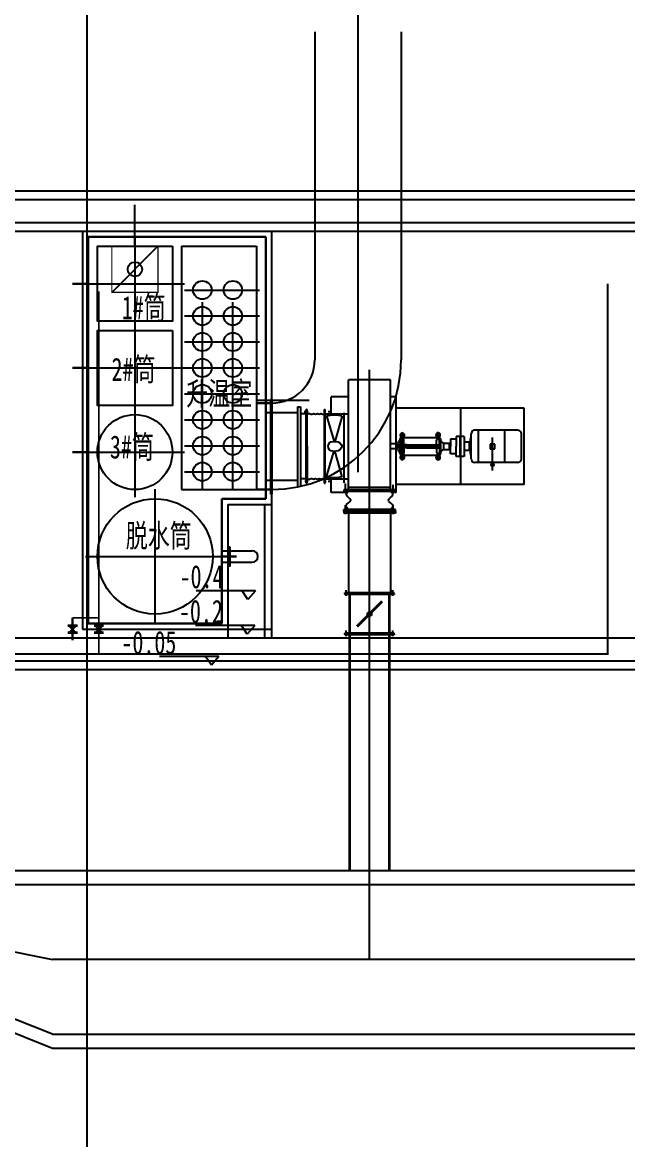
# Model space of a CAD drawing. Extents: x -170 to 1091, y -90 to 504.
# Drawn here: x 198.88 to 209.38, y 46.4 to 65.77 of the extents above; entities that cross this region are included whole.
import ezdxf

# ---------------------------------------------------------------- set-up
doc = ezdxf.new("R2010")
doc.units = 0
doc.header["$LTSCALE"] = 1000
for name, pattern in [('CENTER', [50.8, 31.75, -6.35, 6.35, -6.35]), ('CENTER2', [28.575, 19.05, -3.175, 3.175, -3.175]), ('PF_CENTER', [400, 250, -50, 50, -50])]:
    doc.linetypes.add(name, pattern=pattern)
doc.layers.get('0').update_dxf_attribs({"linetype": 'CONTINUOUS'})
for name, color, linetype in [('01', 7, 'CONTINUOUS'), ('03', 3, 'CENTER'), ('05', 4, 'PF_CENTER'), ('1A', 7, 'CONTINUOUS'), ('PR', 4, 'CONTINUOUS'), ('建筑各种基础线', 6, 'CONTINUOUS'), ('方格网', 6, 'CONTINUOUS'), ('热媒站中心线', 3, 'CENTER'), ('设备', 4, 'CONTINUOUS')]:
    doc.layers.add(name, color=color, linetype=linetype)
doc.layers.add('EQPT', color=7, linetype='CONTINUOUS', lineweight=40)
doc.styles.get("Standard").update_dxf_attribs({"font": '', "width": 0.75})
doc.styles.get('STANDARD').set_extended_font_data('SimSun')

# ---------------------------------------------------------------- blocks, each defined once
blk = doc.blocks.new('A$C3CAE5930')
at = {"layer": '1A'}
for p, q in [((0, 865, 0), (99, 518, 0)), ((218, 865, 0), (119, 518, 0)), ((87, 507, 0), (130, 507, 0)), ((99, 518, 0), (119, 518, 0)), ((0, 14, 0), (99, 360, 0)), ((87, 372, 0), (130, 372, 0)), ((99, 360, 0), (119, 360, 0)), ((218, 14, 0), (119, 360, 0))]:
    blk.add_line(p, q, dxfattribs=at)
for centre, radius, start, end in [((109, 439, 0), 439, 75.6223, 104.3777), ((87, 439, 0), 67.5, 90, 180), ((130, 417, 0), 90, 14.4775, 90), ((87, 439, 0), 67.5, 180, 270), ((130, 462, 0), 90, 270, 345.5225), ((109, 439, 0), 439, 255.6223, 284.3777)]:
    blk.add_arc(centre, radius, start, end, dxfattribs=at)
blk = doc.blocks.new('A$C214432DA')
at = {"layer": '1A', "xscale": 2.100000000000363, "yscale": 2.100000000000363, "zscale": 2.100000000000363}
blk.add_blockref('A$C3CAE5930', (0, 0, 0), dxfattribs=at)

msp = doc.modelspace()

# ---------------------------------------------------------------- linework, layer by layer
at = {"color": 1, "lineweight": 30}
for p, q in [((200.01999, 62.05093, 0), (200.01999, 55.35093, 0)), ((200.01999, 62.05093, 0), (203.09999, 62.05093, 0)), ((203.09999, 62.05093, 0), (203.09999, 57.51093, 0)), ((202.33999, 57.51093, 0), (202.33999, 55.35093, 0)), ((202.33999, 57.51093, 0), (203.09999, 57.51093, 0)), ((200.01999, 55.35093, 0), (202.33999, 55.35093, 0))]:
    msp.add_line(p, q, dxfattribs=at)
at = {"color": 3, "lineweight": -2}
for p, q in [((201.22999, 61.89093, 0), (200.42999, 61.09093, 0)), ((202.33999, 56.61093, 0), (202.86359, 56.61093, 0)), ((202.33999, 56.41093, 0), (202.86359, 56.41093, 0)), ((199.83342, 55.31524, 0), (199.66741, 55.31524, 0)), ((199.83342, 55.30417, 0), (199.66741, 55.30417, 0)), ((199.80783, 55.30417, 0), (199.69038, 55.19218, 0)), ((199.69109, 55.30417, 0), (199.80618, 55.19218, 0)), ((199.83342, 55.19218, 0), (199.66741, 55.19218, 0)), ((199.83342, 55.18112, 0), (199.66741, 55.18112, 0))]:
    msp.add_line(p, q, dxfattribs=at)
at = {"color": 3, "lineweight": 30}
for p, q in [((199.74946, 61.24093, 0), (200.00249, 61.24093, 0)), ((199.74946, 59.78093, 0), (200.00249, 59.78093, 0)), ((199.74946, 58.32093, 0), (200.00249, 58.32093, 0)), ((202.59303, 56.51093, 0), (202.33999, 56.51093, 0)), ((202.59303, 56.51093, 0), (202.33999, 56.51093, 0)), ((199.74946, 55.05948, 0), (199.74946, 55.44791, 0))]:
    msp.add_line(p, q, dxfattribs=at)
at = {"color": 2, "lineweight": 30}
for p, q in [((203.2, 59.17093, 0), (202.93999, 59.17093, 0)), ((203.2, 57.67093, 0), (202.93999, 57.67093, 0))]:
    msp.add_line(p, q, dxfattribs=at)
at = {"color": 6, "lineweight": -2}
for p, q in [((203.07999, 57.41093, 0), (203.07999, 55.10093, 0)), ((203.19999, 57.41093, 0), (203.19999, 55.10093, 0))]:
    msp.add_line(p, q, dxfattribs=at)
at = {"color": 0, "lineweight": -3}
for p, q in [((202.9208, 55.91387, 0), (201.89029, 55.91387, 0)), ((202.7903, 55.76546, 0), (202.6913, 55.91387, 0)), ((202.9208, 55.91387, 0), (202.7903, 55.76546, 0)), ((202.90984, 55.3126, 0), (201.87932, 55.3126, 0)), ((202.77933, 55.1642, 0), (202.68033, 55.3126, 0)), ((202.90984, 55.3126, 0), (202.77933, 55.1642, 0)), ((202.28695, 54.77296, 0), (201.25643, 54.77296, 0)), ((202.15644, 54.62456, 0), (202.05744, 54.77296, 0)), ((202.28695, 54.77296, 0), (202.15644, 54.62456, 0))]:
    msp.add_line(p, q, dxfattribs=at)
at = {"color": 2, "lineweight": -2}
for p, q in [((200.28717, 55.31524, 0), (200.12115, 55.31524, 0)), ((200.28717, 55.30417, 0), (200.12115, 55.30417, 0)), ((200.26157, 55.30417, 0), (200.14412, 55.19218, 0)), ((200.14484, 55.30417, 0), (200.25992, 55.19218, 0)), ((200.28717, 55.19218, 0), (200.12115, 55.19218, 0)), ((200.28717, 55.18112, 0), (200.12115, 55.18112, 0))]:
    msp.add_line(p, q, dxfattribs=at)
at = {"color": 6, "lineweight": -2, "const_width": 0.02, "elevation": 0}
msp.add_lwpolyline([(201.22999, 61.89093), (200.42999, 61.89093), (200.42999, 61.09093), (201.22999, 61.09093), (201.22999, 61.89093)], dxfattribs=at)
at = {"color": 2, "lineweight": -2, "const_width": 0.03, "elevation": 0}
for points in [[(171.87586, 43.72116), (171.87586, 54.81862), (209.03098, 54.81862), (209.03098, 61.24093)], [(200.20261, 54.81862), (200.20261, 61.11056)]]:
    msp.add_lwpolyline(points, dxfattribs=at)
at = {"color": 0, "elevation": 0}
msp.add_lwpolyline([(203.18049, 59.23488), (203.18049, 57.6024), (203.1931, 57.6024), (203.1931, 59.23488)], close=True, dxfattribs=at)
at = {"color": 2, "lineweight": 30, "elevation": 0}
msp.add_lwpolyline([(203.1931, 59.23488), (203.1931, 57.6024), (203.20571, 57.6024), (203.20571, 59.23488)], close=True, dxfattribs=at)
at = {"color": 3, "lineweight": -2, "elevation": 0}
for points in [[(202.47212, 56.66976), (202.46278, 56.66976), (202.46278, 56.34906), (202.47212, 56.34906)], [(202.48147, 56.66976), (202.47212, 56.66976), (202.47212, 56.34906), (202.48147, 56.34906)]]:
    msp.add_lwpolyline(points, close=True, dxfattribs=at)
at = {"color": 3, "lineweight": -2, "const_width": 0.03, "elevation": 0}
for points in [[(199.74946, 55.44791), (200.20261, 55.44791)], [(199.74946, 55.44791), (199.74946, 55.05948)]]:
    msp.add_lwpolyline(points, dxfattribs=at)
at = {"color": 3, "lineweight": -2}
msp.add_circle((200.82999, 61.49093, 0), 0.125, dxfattribs=at)
msp.add_arc((202.86359, 56.51093, 0), 0.1, 270, 90, dxfattribs=at)
at = {"layer": '01'}
for p, q in [((204.45241, 57.66847, 0), (204.45241, 57.63811, 0)), ((205.34758, 57.66793, 0), (204.45241, 57.66847, 0)), ((205.34758, 57.63757, 0), (204.45241, 57.63811, 0)), ((205.34758, 57.66793, 0), (205.34758, 57.63757, 0)), ((204.45241, 57.29347, 0), (204.45241, 57.32383, 0)), ((205.34758, 57.32329, 0), (204.45241, 57.32383, 0)), ((204.45241, 57.29347, 0), (204.45241, 57.26311, 0)), ((205.34758, 57.29293, 0), (204.45241, 57.29347, 0)), ((205.34758, 57.26257, 0), (204.45241, 57.26311, 0)), ((204.53437, 57.26311, 0), (204.53437, 55.87863, 0)), ((205.26562, 57.26257, 0), (205.26562, 55.87863, 0)), ((205.34758, 57.29293, 0), (205.34758, 57.32329, 0)), ((205.34758, 57.29293, 0), (205.34758, 57.26257, 0)), ((204.47229, 55.86504, 0), (204.47229, 55.87863, 0)), ((204.47229, 55.86504, 0), (204.47229, 55.87863, 0)), ((205.2797, 55.87863, 0), (204.47229, 55.87863, 0)), ((205.3277, 55.87863, 0), (204.47229, 55.87863, 0)), ((204.47229, 55.86504, 0), (204.47229, 55.85145, 0)), ((204.47229, 55.86504, 0), (204.47229, 55.85145, 0)), ((205.2797, 55.86504, 0), (204.47229, 55.86504, 0)), ((205.3277, 55.86504, 0), (204.47229, 55.86504, 0)), ((205.2797, 55.85145, 0), (204.47229, 55.85145, 0)), ((205.3277, 55.85145, 0), (204.47229, 55.85145, 0)), ((205.3277, 55.86504, 0), (205.3277, 55.87863, 0)), ((205.3277, 55.86504, 0), (205.3277, 55.87863, 0)), ((205.3277, 55.86504, 0), (205.3277, 55.85145, 0)), ((205.3277, 55.86504, 0), (205.3277, 55.85145, 0)), ((204.49684, 55.12592, 0), (204.49684, 55.22444, 0)), ((205.30315, 55.12592, 0), (205.30315, 55.22444, 0)), ((204.47229, 55.16504, 0), (204.47229, 55.17863, 0)), ((204.47229, 55.16504, 0), (204.47229, 55.17863, 0)), ((205.2797, 55.17863, 0), (204.47229, 55.17863, 0)), ((205.3277, 55.17863, 0), (204.47229, 55.17863, 0)), ((204.47229, 55.16504, 0), (204.47229, 55.15145, 0)), ((204.47229, 55.16504, 0), (204.47229, 55.15145, 0)), ((205.2797, 55.16504, 0), (204.47229, 55.16504, 0)), ((205.3277, 55.16504, 0), (204.47229, 55.16504, 0)), ((205.2797, 55.15145, 0), (204.47229, 55.15145, 0)), ((205.3277, 55.15145, 0), (204.47229, 55.15145, 0)), ((205.3277, 55.16504, 0), (205.3277, 55.17863, 0)), ((205.3277, 55.16504, 0), (205.3277, 55.17863, 0)), ((205.3277, 55.16504, 0), (205.3277, 55.15145, 0)), ((205.3277, 55.16504, 0), (205.3277, 55.15145, 0))]:
    msp.add_line(p, q, dxfattribs=at)
at = {"layer": '01', "ltscale": 8}
for p, q in [((172.4, 51.06385, 0), (221.4596, 51.06385)), ((172.64, 50.82385, 0), (221.26356, 50.82385)), ((199.4, 48.22385, 0), (197.4, 49.02385, 0)), ((197.4, 48.78385, 0), (199.4, 47.98385, 0)), ((199.4, 48.22385), (221.26356, 48.22385)), ((199.4, 47.98385), (221.4596, 47.98385))]:
    msp.add_line(p, q, dxfattribs=at)
at = {"layer": '01', "const_width": 0.05, "elevation": 0}
for points in [[(204.55599, 55.85145), (204.55599, 55.17863)], [(205.24399, 55.85145), (205.24399, 55.17863)], [(204.68079, 55.29584), (205.1192, 55.73424)]]:
    msp.add_lwpolyline(points, dxfattribs=at)
at = {"layer": '01'}
msp.add_circle((204.89999, 55.51504, 0), 0.0363, dxfattribs=at)
for points in [[(204.53437, 57.32383, 0), (204.51183, 57.34595, 0), (204.45205, 57.40465, 0), (204.6476, 57.48754, 0), (204.45842, 57.56458, 0), (204.51386, 57.61825, 0), (204.53437, 57.63811, 0)], [(205.26562, 57.32329, 0), (205.28816, 57.34541, 0), (205.34794, 57.40411, 0), (205.15239, 57.487, 0), (205.34157, 57.56404, 0), (205.28613, 57.61771, 0), (205.26562, 57.63757, 0)]]:
    msp.add_open_spline(points, degree=3, knots=[0, 0, 0, 0, 0.077547169, 0.205726489, 0.325007281, 0.395055418, 0.395055418, 0.395055418, 0.395055418], dxfattribs=at)
for p in [(204.4951, 55.87863, 0), (204.4951, 55.87863, 0), (205.30489, 55.87863, 0), (205.30489, 55.87863, 0), (204.4951, 55.17863, 0), (204.4951, 55.17863, 0), (205.30489, 55.17863, 0), (205.30489, 55.17863, 0)]:
    msp.add_point(p, dxfattribs=at)
at = {"layer": '03'}
for p, q in [((204.4852, 57.61836, 0), (204.4852, 57.77783, 0)), ((205.31213, 57.61783, 0), (205.31213, 57.75509, 0)), ((204.4852, 57.24336, 0), (204.4852, 57.40283, 0)), ((205.31213, 57.24283, 0), (205.31213, 57.38009, 0))]:
    msp.add_line(p, q, dxfattribs=at)
at = {"layer": '05', "ltscale": 8}
for p, q in [((204.7, 57.97535, 0), (204.7, 71.36354, 0)), ((197.4, 49.92385, 0), (199.4, 49.52385, 0)), ((246.8, 49.52385, 0), (199.4, 49.52385))]:
    msp.add_line(p, q, dxfattribs=at)
at = {"layer": 'EQPT', "linetype": 'CENTER2', "lineweight": -2, "ltscale": 5}
for p, q in [((203.95, 65.60982, 0), (203.95, 59.92093, 0)), ((205.45, 65.60982, 0), (205.45, 59.92093, 0)), ((203.95, 61.9181, 0), (203.95, 59.92093, 0)), ((205.45, 61.9181, 0), (205.45, 59.92093, 0))]:
    msp.add_line(p, q, dxfattribs=at)
for radius in [0.75, 2.25]:
    msp.add_arc((203.2, 59.92093, 0), radius, 270, 0, dxfattribs=at)
at = {"layer": 'PR'}
msp.add_line((204.55599, 51.06385, 0), (205.24399, 51.06385, 0), dxfattribs=at)
at = {"layer": '建筑各种基础线', "ltscale": 250}
for p, q in [((168.85, 62.85093, 0), (209.98924, 62.85093, 0)), ((170.56088, 62.85093, 0), (211.98924, 62.85093, 0)), ((168.85, 62.70093, 0), (209.86924, 62.70093, 0)), ((170.71088, 62.70093, 0), (211.86924, 62.70093, 0)), ((168.26999, 62.30093, 0), (209.86924, 62.30093, 0)), ((171.11088, 62.30093, 0), (211.86924, 62.30093, 0)), ((168.41999, 62.15093, 0), (209.98924, 62.15093, 0)), ((171.26088, 62.15093, 0), (212.83012, 62.15093, 0)), ((199.91999, 62.15093, 0), (203.19999, 62.15093, 0)), ((199.91999, 62.15093, 0), (199.91999, 55.25093, 0)), ((203.19999, 62.15093, 0), (203.19999, 57.41093, 0)), ((202.43999, 57.41093, 0), (202.43999, 55.10093, 0)), ((202.43999, 57.41093, 0), (203.19999, 57.41093, 0)), ((199.91999, 55.25093, 0), (203.19999, 55.25093, 0)), ((168.26999, 55.10093, 0), (213.69999, 55.10093, 0)), ((168.26999, 54.70093, 0), (213.69999, 54.70093, 0)), ((168.41999, 54.55093, 0), (213.69999, 54.55093, 0))]:
    msp.add_line(p, q, dxfattribs=at)
at = {"layer": '建筑各种基础线'}
for p, q in [((204.53437, 59.28093, 0), (204.23399, 59.28093, 0)), ((204.23399, 58.98343, 0), (204.23399, 59.28093, 0)), ((205.36399, 59.28093, 0), (205.26562, 59.28093, 0)), ((205.36399, 57.62093, 0), (205.36399, 59.28093, 0)), ((207.58399, 59.08093, 0), (205.36399, 59.08093, 0)), ((206.48399, 57.76093, 0), (206.48399, 59.08093, 0)), ((207.58399, 57.76093, 0), (207.58399, 59.08093, 0)), ((204.23399, 57.62093, 0), (204.23399, 57.85843, 0)), ((207.58399, 57.76093, 0), (205.36399, 57.76093, 0)), ((204.51716, 57.62093, 0), (204.23399, 57.62093, 0)), ((205.36399, 57.62093, 0), (205.28233, 57.62093, 0))]:
    msp.add_line(p, q, dxfattribs=at)
at = {"layer": '方格网', "color": 6, "linetype": 'Continuous'}
msp.add_line((200, -54.65023), (200, 494.06478), dxfattribs=at)
at = {"layer": '热媒站中心线', "ltscale": 20}
for p, q in [((200.82999, 61.89093, 0), (200.82999, 62.611, 0)), ((200.82999, 62.05093, 0), (200.82999, 57.53934, 0)), ((200.01999, 61.24093, 0), (201.68947, 61.24093, 0)), ((201.68999, 61.13093, 0), (202.98999, 61.13093, 0)), ((201.99999, 57.67093, 0), (201.99999, 60.9233, 0)), ((202.52999, 57.67093, 0), (202.52999, 60.9233, 0)), ((201.68999, 60.68093, 0), (202.98999, 60.68093, 0)), ((201.68999, 60.23093, 0), (202.98999, 60.23093, 0)), ((200.01999, 59.78093, 0), (201.68947, 59.78093, 0)), ((201.68999, 59.78093, 0), (202.98999, 59.78093, 0)), ((201.68999, 59.33093, 0), (202.98999, 59.33093, 0)), ((201.68999, 59.33093, 0), (202.98999, 59.33093, 0)), ((202.93999, 59.22093, 0), (203.84999, 59.22093, 0)), ((202.93999, 59.22093, 0), (203.84999, 59.22093, 0)), ((201.68999, 58.88093, 0), (202.98999, 58.88093, 0)), ((205.42544, 58.61482, 0), (205.51429, 58.61482, 0)), ((205.46986, 58.66203, 0), (205.46986, 58.18262, 0)), ((206.04544, 58.61482, 0), (206.13429, 58.61482, 0)), ((206.08986, 58.55545, 0), (206.08986, 58.66916, 0)), ((207.03298, 57.99998, 0), (207.03298, 58.57258, 0)), ((201.68999, 58.43093, 0), (202.98999, 58.43093, 0)), ((200.01999, 58.32093, 0), (201.68947, 58.32093, 0)), ((205.42544, 58.22705, 0), (205.51429, 58.22705, 0)), ((206.04544, 58.22705, 0), (206.13429, 58.22705, 0)), ((206.08986, 58.28642, 0), (206.08986, 58.1727, 0)), ((201.68999, 57.98093, 0), (202.98999, 57.98093, 0)), ((201.17999, 55.35093, 0), (201.17999, 57.67631, 0)), ((199.97276, 56.51093, 0), (202.33999, 56.51093, 0)), ((204.49684, 55.82592, 0), (204.49684, 55.92444, 0)), ((205.30315, 55.82592, 0), (205.30315, 55.92444, 0)), ((204.49684, 55.12592, 0), (204.49684, 55.22444, 0)), ((205.30315, 55.12592, 0), (205.30315, 55.22444, 0))]:
    msp.add_line(p, q, dxfattribs=at)
at = {"layer": '热媒站中心线', "ltscale": 5}
msp.add_line((204.89999, 49.52385, 0), (204.89999, 59.74593, 0), dxfattribs=at)
at = {"layer": '设备'}
for p, q in [((201.63999, 61.89093, 0), (201.63999, 57.67093, 0)), ((201.63999, 61.89093, 0), (202.93999, 61.89093, 0)), ((202.93999, 61.89093, 0), (202.93999, 57.67093, 0)), ((204.53437, 57.66793, 0), (204.53437, 59.57093, 0)), ((205.26562, 59.57093, 0), (204.53437, 59.57093, 0)), ((205.26562, 57.66793, 0), (205.26562, 59.57093, 0)), ((203.64999, 59.10593, 0), (203.64999, 57.73593, 0)), ((203.64999, 59.10593, 0), (203.69999, 59.10593, 0)), ((203.69999, 59.10593, 0), (203.69999, 57.73593, 0)), ((203.09999, 59.00593, 0), (203.64999, 59.00593, 0)), ((203.09999, 59.00593, 0), (203.64999, 59.00593, 0)), ((203.7983, 58.98526, 0), (203.69999, 58.98526, 0)), ((203.7686, 59.02718, 0), (203.82759, 59.02718, 0)), ((203.7686, 59.02692, 0), (203.82759, 59.02692, 0)), ((203.7776, 59.02718, 0), (203.83659, 59.02718, 0)), ((203.7983, 57.78317, 0), (203.7983, 59.05817, 0)), ((203.8073, 59.05817, 0), (203.7983, 59.05817, 0)), ((203.7983, 57.79041, 0), (203.7983, 59.05093, 0)), ((203.8073, 57.78343, 0), (203.8073, 59.05843, 0)), ((203.8073, 59.05843, 0), (203.8073, 58.41602, 0)), ((203.8073, 59.05843, 0), (203.8163, 59.05843, 0)), ((203.8073, 57.78317, 0), (203.8073, 59.05817, 0)), ((203.8073, 59.05817, 0), (203.8073, 58.41576, 0)), ((203.8073, 59.05817, 0), (203.8073, 58.42093, 0)), ((203.8073, 57.7855, 0), (203.8073, 59.04602, 0)), ((203.8073, 57.78523, 0), (203.8073, 59.04576, 0)), ((203.8163, 57.78343, 0), (203.8163, 59.05843, 0)), ((203.8163, 57.7855, 0), (203.8163, 59.04602, 0)), ((204.10063, 59.02718, 0), (204.14212, 59.02718, 0)), ((204.1108, 59.05838, 0), (204.1108, 57.78338, 0)), ((204.1108, 59.05838, 0), (204.1198, 59.05838, 0)), ((204.1198, 59.05843, 0), (204.1198, 57.78343, 0)), ((204.1198, 59.05843, 0), (204.1288, 59.05843, 0)), ((204.1198, 57.78338, 0), (204.1198, 59.05838, 0)), ((204.1198, 57.78545, 0), (204.1198, 59.04597, 0)), ((204.1288, 57.78343, 0), (204.1288, 59.05843, 0)), ((204.1288, 57.7855, 0), (204.1288, 59.04602, 0)), ((204.1288, 58.98343, 0), (204.53437, 58.98343, 0)), ((204.1822, 59.02713, 0), (204.22369, 59.02713, 0)), ((204.45752, 57.7855, 0), (204.45752, 59.00241, 0)), ((205.42649, 58.55876, 0), (205.42649, 58.28311, 0)), ((205.43496, 58.55875, 0), (205.42649, 58.55875, 0)), ((205.43497, 58.56299, 0), (205.43497, 58.27888, 0)), ((205.49631, 58.57674, 0), (205.44342, 58.57674, 0)), ((205.44342, 58.57567, 0), (205.44342, 58.57674, 0)), ((205.44342, 58.57674, 0), (205.44342, 58.57567, 0)), ((205.44342, 58.45584, 0), (205.44342, 58.53231, 0)), ((205.44791, 58.57356, 0), (205.4927, 58.57356, 0)), ((205.44871, 58.57674, 0), (205.44871, 58.57891, 0)), ((205.45029, 58.54289, 0), (205.45029, 58.54606, 0)), ((205.48943, 58.54606, 0), (205.45029, 58.54606, 0)), ((205.45029, 58.54289, 0), (205.48943, 58.54289, 0)), ((205.45156, 58.54606, 0), (205.45156, 58.56299, 0)), ((205.48816, 58.56299, 0), (205.45156, 58.56299, 0)), ((205.46986, 58.59366, 0), (205.45929, 58.59271, 0)), ((205.45929, 58.59271, 0), (205.48044, 58.59271, 0)), ((205.45929, 58.56933, 0), (205.45929, 58.56299, 0)), ((205.48044, 58.56933, 0), (205.45929, 58.56933, 0)), ((205.46077, 58.54606, 0), (205.46077, 58.56299, 0)), ((205.48044, 58.59271, 0), (205.46986, 58.59366, 0)), ((205.47896, 58.54606, 0), (205.47896, 58.56299, 0)), ((205.48044, 58.56933, 0), (205.48044, 58.56299, 0)), ((205.48816, 58.54606, 0), (205.48816, 58.56299, 0)), ((205.48943, 58.54289, 0), (205.48943, 58.54606, 0)), ((205.49102, 58.57674, 0), (205.49102, 58.57891, 0)), ((205.49631, 58.57674, 0), (205.49631, 58.57568, 0)), ((205.49631, 58.45584, 0), (205.49631, 58.53231, 0)), ((205.49842, 58.57356, 0), (206.06262, 58.57356, 0)), ((206.11631, 58.57674, 0), (206.06342, 58.57674, 0)), ((206.06342, 58.57567, 0), (206.06342, 58.57674, 0)), ((206.06342, 58.45584, 0), (206.06342, 58.53231, 0)), ((206.06791, 58.57356, 0), (206.1127, 58.57356, 0)), ((206.06871, 58.57674, 0), (206.06871, 58.57891, 0)), ((206.07029, 58.54289, 0), (206.07029, 58.54606, 0)), ((206.10943, 58.54606, 0), (206.07029, 58.54606, 0)), ((206.07029, 58.54289, 0), (206.10943, 58.54289, 0)), ((206.07156, 58.54606, 0), (206.07156, 58.56299, 0)), ((206.10816, 58.56299, 0), (206.07156, 58.56299, 0)), ((206.08986, 58.59366, 0), (206.07928, 58.59271, 0)), ((206.07928, 58.59271, 0), (206.10044, 58.59271, 0)), ((206.07928, 58.56933, 0), (206.07928, 58.56299, 0)), ((206.10044, 58.56933, 0), (206.07928, 58.56933, 0)), ((206.08077, 58.54606, 0), (206.08077, 58.56299, 0)), ((206.10044, 58.59271, 0), (206.08986, 58.59366, 0)), ((206.09896, 58.54606, 0), (206.09896, 58.56299, 0)), ((206.10044, 58.56933, 0), (206.10044, 58.56299, 0)), ((206.10816, 58.54606, 0), (206.10816, 58.56299, 0)), ((206.10943, 58.54289, 0), (206.10943, 58.54606, 0)), ((206.11102, 58.57674, 0), (206.11102, 58.57891, 0)), ((206.11631, 58.57674, 0), (206.11631, 58.57382, 0)), ((206.11631, 58.45584, 0), (206.11631, 58.53231, 0)), ((206.1216, 58.55875, 0), (206.1216, 58.27888, 0)), ((206.1216, 58.55875, 0), (206.13006, 58.55875, 0)), ((206.13006, 58.55876, 0), (206.13006, 58.28311, 0)), ((206.30187, 58.55176, 0), (206.30187, 58.42439, 0)), ((206.40366, 58.54485, 0), (206.30187, 58.54485, 0)), ((206.30187, 58.54485, 0), (206.30187, 58.41748, 0)), ((206.40366, 58.58922, 0), (206.40366, 58.41748, 0)), ((206.46735, 58.58922, 0), (206.40366, 58.58922, 0)), ((206.46735, 58.58922, 0), (206.46735, 58.24574, 0)), ((206.4736, 58.24588, 0), (206.4736, 58.58923, 0)), ((206.53937, 58.58923, 0), (206.4736, 58.58923, 0)), ((206.53937, 58.58923, 0), (206.53937, 58.24588, 0)), ((206.65236, 58.29593, 0), (206.65236, 58.54593, 0)), ((206.65861, 58.54593, 0), (206.65236, 58.54593, 0)), ((206.65861, 58.26468, 0), (206.65861, 58.57718, 0)), ((206.66486, 58.57718, 0), (206.65861, 58.57718, 0)), ((206.66486, 58.20218, 0), (206.66486, 58.63968, 0)), ((207.47111, 58.70218, 0), (206.72736, 58.70218, 0)), ((206.78736, 58.13968, 0), (206.78736, 58.70218, 0)), ((207.24754, 58.13968, 0), (207.24754, 58.70218, 0)), ((207.53361, 58.20218, 0), (207.53361, 58.63968, 0)), ((203.7983, 58.42584, 0), (203.7983, 57.85334, 0)), ((203.8073, 58.42093, 0), (203.8073, 57.84593, 0)), ((203.8073, 57.78834, 0), (203.8073, 58.42093, 0)), ((203.8073, 58.42067, 0), (203.8073, 57.84567, 0)), ((203.8073, 57.78343, 0), (203.8073, 58.41602, 0)), ((203.8073, 57.78343, 0), (203.8073, 58.41602, 0)), ((203.8073, 57.78317, 0), (203.8073, 58.41576, 0)), ((203.8073, 57.78317, 0), (203.8073, 58.41576, 0)), ((203.8163, 58.42093, 0), (203.8163, 57.84593, 0)), ((203.8163, 57.78343, 0), (203.8163, 58.41602, 0)), ((205.37509, 58.46615, 0), (205.26562, 58.46615, 0)), ((205.37509, 58.37571, 0), (205.26562, 58.37571, 0)), ((205.37466, 58.4643, 0), (205.37466, 58.37756, 0)), ((205.37889, 58.46853, 0), (205.38052, 58.46853, 0)), ((205.37889, 58.37333, 0), (205.38052, 58.37333, 0)), ((205.38841, 58.46159, 0), (205.38841, 58.38027, 0)), ((205.43496, 58.42093, 0), (205.58317, 58.42093, 0)), ((205.43496, 58.42093, 0), (205.58317, 58.42093, 0)), ((205.44342, 58.38603, 0), (205.44342, 58.30955, 0)), ((205.49631, 58.38603, 0), (205.49631, 58.30955, 0)), ((205.54476, 58.44738, 0), (205.50477, 58.44738, 0)), ((205.54476, 58.39449, 0), (205.50477, 58.39449, 0)), ((205.54476, 58.44738, 0), (206.1216, 58.44738, 0)), ((205.54476, 58.39449, 0), (206.1216, 58.39449, 0)), ((205.57471, 58.42093, 0), (206.1216, 58.42093, 0)), ((205.57471, 58.42093, 0), (206.1216, 58.42093, 0)), ((206.06342, 58.38603, 0), (206.06342, 58.30955, 0)), ((206.11631, 58.38603, 0), (206.11631, 58.30955, 0)), ((206.18189, 58.47961, 0), (206.18189, 58.36226, 0)), ((206.18189, 58.47751, 0), (206.28989, 58.47751, 0)), ((206.18189, 58.36435, 0), (206.28989, 58.36435, 0)), ((206.28989, 58.36435, 0), (206.28989, 58.47751, 0)), ((206.28989, 58.4583, 0), (206.30187, 58.4583, 0)), ((206.28989, 58.38356, 0), (206.30187, 58.38356, 0)), ((206.30187, 58.2901, 0), (206.30187, 58.41748, 0)), ((206.40366, 58.24574, 0), (206.40366, 58.41748, 0)), ((206.63464, 58.49286, 0), (206.53937, 58.49286, 0)), ((206.63464, 58.34911, 0), (206.53937, 58.34911, 0)), ((206.63464, 58.34911, 0), (206.63464, 58.49286, 0)), ((206.65236, 58.45843, 0), (206.63464, 58.45843, 0)), ((206.65236, 58.38343, 0), (206.63464, 58.38343, 0)), ((206.65236, 58.32718, 0), (206.65236, 58.51468, 0)), ((206.65236, 58.32906, 0), (206.65236, 58.51281, 0)), ((206.65236, 58.42093, 0), (206.65236, 58.49968, 0)), ((206.65236, 58.42093, 0), (206.65236, 58.34218, 0)), ((207.07585, 58.45759, 0), (206.99175, 58.45759, 0)), ((206.99175, 58.45759, 0), (206.99175, 58.3782, 0)), ((206.99175, 58.3782, 0), (207.07585, 58.3782, 0)), ((207.02923, 58.472, 0), (207.03673, 58.472, 0)), ((207.02923, 58.45759, 0), (207.02923, 58.472, 0)), ((207.03673, 58.45759, 0), (207.03673, 58.472, 0)), ((207.07585, 58.3782, 0), (207.07585, 58.45759, 0)), ((205.43496, 58.28311, 0), (205.42649, 58.28311, 0)), ((205.44342, 58.26619, 0), (205.44342, 58.26513, 0)), ((205.44342, 58.26513, 0), (205.44342, 58.26619, 0)), ((205.49631, 58.26513, 0), (205.44342, 58.26513, 0)), ((205.44791, 58.2683, 0), (205.4927, 58.2683, 0)), ((205.44871, 58.26513, 0), (205.44871, 58.26295, 0)), ((205.45029, 58.29898, 0), (205.45029, 58.2958, 0)), ((205.45029, 58.29898, 0), (205.48943, 58.29898, 0)), ((205.48943, 58.2958, 0), (205.45029, 58.2958, 0)), ((205.45156, 58.2958, 0), (205.45156, 58.27888, 0)), ((205.48816, 58.27888, 0), (205.45156, 58.27888, 0)), ((205.45929, 58.27253, 0), (205.45929, 58.27888, 0)), ((205.48044, 58.27253, 0), (205.45929, 58.27253, 0)), ((205.46986, 58.2482, 0), (205.45929, 58.24916, 0)), ((205.45929, 58.24916, 0), (205.48044, 58.24916, 0)), ((205.46077, 58.2958, 0), (205.46077, 58.27888, 0)), ((205.48044, 58.24916, 0), (205.46986, 58.2482, 0)), ((205.47896, 58.2958, 0), (205.47896, 58.27888, 0)), ((205.48044, 58.27253, 0), (205.48044, 58.27888, 0)), ((205.48816, 58.2958, 0), (205.48816, 58.27888, 0)), ((205.48943, 58.29898, 0), (205.48943, 58.2958, 0)), ((205.49102, 58.26513, 0), (205.49102, 58.26295, 0)), ((205.49631, 58.26513, 0), (205.49631, 58.26619, 0)), ((205.49842, 58.2683, 0), (206.06262, 58.2683, 0)), ((206.06342, 58.26619, 0), (206.06342, 58.26513, 0)), ((206.11631, 58.26513, 0), (206.06342, 58.26513, 0)), ((206.06791, 58.2683, 0), (206.1127, 58.2683, 0)), ((206.06871, 58.26513, 0), (206.06871, 58.26295, 0)), ((206.07029, 58.29898, 0), (206.07029, 58.2958, 0)), ((206.07029, 58.29898, 0), (206.10943, 58.29898, 0)), ((206.10943, 58.2958, 0), (206.07029, 58.2958, 0)), ((206.07156, 58.2958, 0), (206.07156, 58.27888, 0)), ((206.10816, 58.27888, 0), (206.07156, 58.27888, 0)), ((206.07928, 58.27253, 0), (206.07928, 58.27888, 0)), ((206.10044, 58.27253, 0), (206.07928, 58.27253, 0)), ((206.08986, 58.2482, 0), (206.07928, 58.24916, 0)), ((206.07928, 58.24916, 0), (206.10044, 58.24916, 0)), ((206.08077, 58.2958, 0), (206.08077, 58.27888, 0)), ((206.10044, 58.24916, 0), (206.08986, 58.2482, 0)), ((206.09896, 58.2958, 0), (206.09896, 58.27888, 0)), ((206.10044, 58.27253, 0), (206.10044, 58.27888, 0)), ((206.10816, 58.2958, 0), (206.10816, 58.27888, 0)), ((206.10943, 58.29898, 0), (206.10943, 58.2958, 0)), ((206.11102, 58.26513, 0), (206.11102, 58.26295, 0)), ((206.11631, 58.26513, 0), (206.11631, 58.26804, 0)), ((206.1216, 58.28311, 0), (206.13006, 58.28311, 0)), ((206.40366, 58.2901, 0), (206.30187, 58.2901, 0)), ((206.46735, 58.24574, 0), (206.40366, 58.24574, 0)), ((206.53937, 58.24588, 0), (206.4736, 58.24588, 0)), ((206.65861, 58.29593, 0), (206.65236, 58.29593, 0)), ((206.66486, 58.26468, 0), (206.65861, 58.26468, 0)), ((207.47111, 58.13968, 0), (206.72736, 58.13968, 0)), ((207.01423, 58.13343, 0), (207.01423, 58.13968, 0)), ((207.01423, 58.13343, 0), (207.02361, 58.12718, 0)), ((207.01423, 58.13343, 0), (207.05173, 58.13343, 0)), ((207.05173, 58.13343, 0), (207.04236, 58.12718, 0)), ((207.05173, 58.13343, 0), (207.05173, 58.13968, 0)), ((207.00039, 58.10218, 0), (207.06632, 58.10218, 0)), ((207.02361, 58.12718, 0), (207.04236, 58.12718, 0)), ((203.09999, 57.83593, 0), (203.64999, 57.83593, 0)), ((203.09999, 57.83593, 0), (203.64999, 57.83593, 0)), ((203.7983, 57.8566, 0), (203.69999, 57.8566, 0)), ((203.77583, 57.81468, 0), (203.82759, 57.81468, 0)), ((203.77583, 57.81442, 0), (203.82759, 57.81442, 0)), ((203.78483, 57.81468, 0), (203.83659, 57.81468, 0)), ((203.8073, 57.78317, 0), (203.7983, 57.78317, 0)), ((203.8073, 57.78343, 0), (203.8163, 57.78343, 0)), ((204.10063, 57.81468, 0), (204.14571, 57.81468, 0)), ((204.1108, 57.78338, 0), (204.1198, 57.78338, 0)), ((204.1198, 57.78343, 0), (204.1288, 57.78343, 0)), ((204.1288, 57.85843, 0), (204.53437, 57.85843, 0)), ((204.1822, 57.81463, 0), (204.22728, 57.81463, 0)), ((201.63999, 57.67093, 0), (202.93999, 57.67093, 0)), ((204.47187, 57.66843, 0), (205.32812, 57.66843, 0)), ((205.26562, 57.70801, 0), (204.53437, 57.70801, 0)), ((205.26562, 57.70801, 0), (204.53437, 57.70801, 0)), ((204.53437, 57.66843, 0), (205.32812, 57.66843, 0))]:
    msp.add_line(p, q, dxfattribs=at)
at = {"layer": '设备', "elevation": 0}
for points in [[(201.47999, 61.89093), (201.47999, 60.59093), (200.17999, 60.59093), (200.17999, 61.89093)], [(201.47999, 60.43093), (201.47999, 59.13093), (200.17999, 59.13093), (200.17999, 60.43093)]]:
    msp.add_lwpolyline(points, close=True, dxfattribs=at)
at = {"layer": '设备', "const_width": 0.05, "elevation": 0}
for points in [[(204.55599, 55.15145), (204.55599, 54.47303)], [(204.55599, 55.15145), (204.55599, 51.06385)], [(205.24399, 55.15083), (205.24399, 54.47303)], [(205.24399, 55.15083), (205.24399, 51.06385)]]:
    msp.add_lwpolyline(points, dxfattribs=at)
at = {"layer": '设备'}
for centre, radius in [((201.99999, 61.13093, 0), 0.16), ((202.52999, 61.13093, 0), 0.16), ((201.99999, 60.68093, 0), 0.16), ((202.52999, 60.68093, 0), 0.16), ((201.99999, 60.23093, 0), 0.16), ((202.52999, 60.23093, 0), 0.16), ((201.99999, 59.78093, 0), 0.16), ((202.52999, 59.78093, 0), 0.16), ((201.99999, 59.33093, 0), 0.16), ((202.52999, 59.33093, 0), 0.16), ((200.82999, 58.32093, 0), 0.65), ((201.99999, 58.88093, 0), 0.16), ((202.52999, 58.88093, 0), 0.16), ((201.99999, 58.43093, 0), 0.16), ((202.52999, 58.43093, 0), 0.16), ((205.46986, 58.61482, 0), 0.02116), ((206.08986, 58.61482, 0), 0.02116), ((201.99999, 57.98093, 0), 0.16), ((202.52999, 57.98093, 0), 0.16), ((205.46986, 58.22705, 0), 0.02116), ((206.08986, 58.22705, 0), 0.02116), ((207.03298, 58.10218, 0), 0.025), ((207.03298, 58.10218, 0), 0.01875), ((201.17999, 56.51093, 0), 1)]:
    msp.add_circle(centre, radius, dxfattribs=at)
for centre, radius, start, end in [((205.53466, 58.42868, 0), 0.14921, 138.583093, 162.320268), ((205.42226, 58.53159, 0), 0.00423, 276.853793, 0), ((205.46986, 58.61482, 0), 0.03808, 309.520936, 230.479064), ((205.44555, 58.56299, 0), 0.01058, 112.697603, 180), ((205.44024, 58.57567, 0), 0.00317, 292.697111, 0), ((205.44025, 58.57567, 0), 0.00317, 318.366149, 0), ((205.454, 58.53231, 0), 0.01058, 90, 180), ((205.44025, 58.57891, 0), 0.00846, 0, 50.477922), ((205.45505, 58.59271, 0), 0.00423, 270, 0), ((205.48467, 58.59271, 0), 0.00423, 180, 270), ((205.48573, 58.53231, 0), 0.01058, 0, 90), ((205.49948, 58.57891, 0), 0.00846, 129.522078, 180), ((205.49842, 58.57568, 0), 0.00212, 180, 270), ((206.08986, 58.61482, 0), 0.03808, 309.520936, 230.479064), ((206.06024, 58.57567, 0), 0.00317, 318.366149, 0), ((206.074, 58.53231, 0), 0.01058, 90, 180), ((206.06024, 58.57891, 0), 0.00846, 0, 50.477922), ((206.07505, 58.59271, 0), 0.00423, 270, 0), ((206.10467, 58.59271, 0), 0.00423, 180, 270), ((206.10573, 58.53231, 0), 0.01058, 0, 90), ((206.11948, 58.57891, 0), 0.00846, 129.522078, 180), ((206.11948, 58.57382, 0), 0.00317, 180, 232.020816), ((206.11102, 58.56299, 0), 0.01058, 0, 52.020428), ((206.13429, 58.53159, 0), 0.00423, 180, 263.146207), ((206.23302, 58.57918, 0), 0.11194, 207.561339, 242.821935), ((206.72736, 58.63968, 0), 0.0625, 168.520151, 180), ((206.72736, 58.63968, 0), 0.0625, 90, 168.520151), ((207.47111, 58.63968, 0), 0.0625, 0, 90), ((205.37889, 58.4643, 0), 0.00423, 90, 180), ((205.37889, 58.37756, 0), 0.00423, 180, 270), ((205.38052, 58.4844, 0), 0.01587, 270, 319.042635), ((205.38052, 58.35747, 0), 0.01587, 40.957365, 90), ((205.53466, 58.41318, 0), 0.14921, 197.679732, 221.416907), ((205.43496, 58.45584, 0), 0.00846, 270, 0), ((205.43496, 58.38603, 0), 0.00846, 0, 90), ((205.50477, 58.45584, 0), 0.00846, 180, 270), ((205.50477, 58.38603, 0), 0.00846, 90, 180), ((206.05496, 58.45584, 0), 0.00846, 270, 0), ((206.05496, 58.38603, 0), 0.00846, 0, 90), ((206.12477, 58.45584, 0), 0.00846, 180, 247.971927), ((206.12477, 58.38603, 0), 0.00846, 112.028073, 180), ((206.23302, 58.26268, 0), 0.11194, 117.178065, 152.438661), ((205.42226, 58.31027, 0), 0.00423, 0, 83.146207), ((205.46986, 58.22705, 0), 0.03808, 129.520936, 50.479064), ((205.44555, 58.27888, 0), 0.01058, 180, 247.302397), ((205.44024, 58.26619, 0), 0.00317, 0, 67.302889), ((205.44025, 58.26619, 0), 0.00317, 0, 41.633851), ((205.454, 58.30956, 0), 0.01058, 180, 270), ((205.44025, 58.26295, 0), 0.00846, 309.522078, 0), ((205.45505, 58.24916, 0), 0.00423, 0, 90), ((205.48467, 58.24916, 0), 0.00423, 90, 180), ((205.48573, 58.30956, 0), 0.01058, 270, 0), ((205.49948, 58.26295, 0), 0.00846, 180, 230.477922), ((205.49842, 58.26619, 0), 0.00212, 90, 180), ((206.08986, 58.22705, 0), 0.03808, 129.520936, 50.479064), ((206.06024, 58.26619, 0), 0.00317, 0, 41.633851), ((206.074, 58.30956, 0), 0.01058, 180, 270), ((206.06024, 58.26295, 0), 0.00846, 309.522078, 0), ((206.07505, 58.24916, 0), 0.00423, 0, 90), ((206.10467, 58.24916, 0), 0.00423, 90, 180), ((206.10573, 58.30956, 0), 0.01058, 270, 0), ((206.11948, 58.26295, 0), 0.00846, 180, 230.477922), ((206.11948, 58.26804, 0), 0.00317, 127.979184, 180), ((206.11102, 58.27888, 0), 0.01058, 307.979572, 0), ((206.13429, 58.31027, 0), 0.00423, 96.853793, 180), ((206.72736, 58.20218, 0), 0.0625, 180, 191.479849), ((206.72736, 58.20218, 0), 0.0625, 191.479849, 270), ((207.47111, 58.20218, 0), 0.0625, 270, 0)]:
    msp.add_arc(centre, radius, start, end, dxfattribs=at)
for points, knots in [([(203.8163, 58.98549, 0), (203.82346, 58.98696, 0), (203.85294, 58.99348, 0), (203.86676, 58.98363, 0), (203.90294, 58.9699, 0), (203.93194, 59.00093, 0), (203.96364, 58.96505, 0), (203.99481, 59.00198, 0), (204.02592, 58.96511, 0), (204.05781, 59.00066, 0), (204.08361, 58.9735, 0), (204.10529, 58.97594, 0), (204.1108, 58.98343, 0)], [8.29850418, 8.29850418, 8.29850418, 8.29850418, 18.4889156, 43.98401317, 69.47911073, 96.40493477, 123.33075881, 150.25658284, 177.18240688, 204.10823091, 231.03405495, 249.52297055, 249.52297055, 249.52297055, 249.52297055]), ([(203.8163, 57.8566, 0), (203.82258, 57.8551, 0), (203.85282, 57.8483, 0), (203.86676, 57.85824, 0), (203.90294, 57.87197, 0), (203.93194, 57.84094, 0), (203.96364, 57.87682, 0), (203.99481, 57.83988, 0), (204.02592, 57.87675, 0), (204.05781, 57.8412, 0), (204.08361, 57.86837, 0), (204.10529, 57.86593, 0), (204.1108, 57.85843, 0)], [7.76773473, 7.76773473, 7.76773473, 7.76773473, 18.4889156, 43.98401317, 69.47911073, 96.40493477, 123.33075881, 150.25658284, 177.18240688, 204.10823091, 231.03405495, 249.52297055, 249.52297055, 249.52297055, 249.52297055])]:
    msp.add_open_spline(points, degree=3, knots=knots, dxfattribs=at)

# ---------------------------------------------------------------- block references
at = {"layer": '设备', "xscale": -0.0005919230771251, "yscale": 0.0005919230771251, "zscale": 0.0005919230769231, "rotation": 180}
msp.add_blockref('A$C214432DA', (204.15578, 58.96708, 0), dxfattribs=at)

# ---------------------------------------------------------------- texts
at = {"layer": 'EQPT', "linetype": 'CENTER2', "lineweight": -2, "ltscale": 5, "oblique": 360, "width": 0.7}
for s, p in [('1#筒', (200.6018, 60.62553, 0)), ('2#筒', (200.42431, 59.55602, 0)), ('升温室', (201.71822, 59.1374, 0)), ('3#筒', (200.39682, 58.20994, 0)), ('脱水筒', (200.67085, 56.67157, 0)), ('-0.4', (201.605, 55.96011, 0)), ('-0.2', (201.59403, 55.35885, 0)), ('-0.05', (200.59614, 54.81921, 0))]:
    msp.add_text(s, height=0.4, rotation=359.997141, dxfattribs=at).set_placement(p)

doc.saveas('drawing.dxf')
